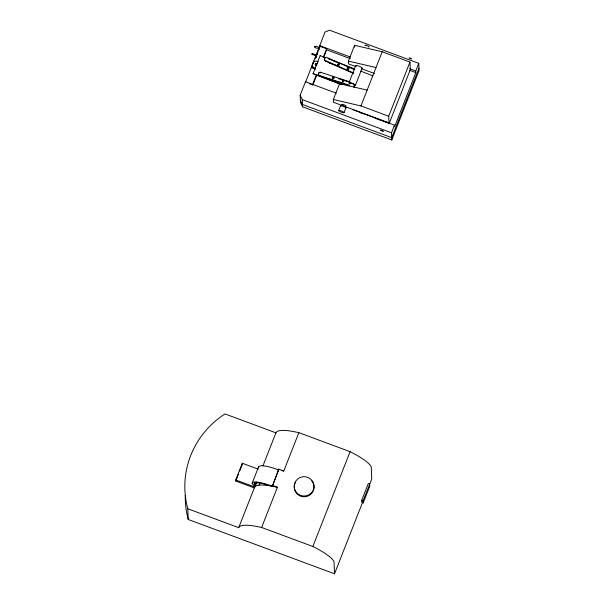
<?xml version="1.0" encoding="UTF-8"?>
<svg xmlns="http://www.w3.org/2000/svg" width="604" height="604" viewBox="0 0 604 604"><rect width="100%" height="100%" fill="white"/><g stroke="black" fill="none" stroke-linecap="round" stroke-linejoin="round"><path stroke-width="0.91" d="M315.703 55.734L312.004 54.36L312.125 53.907M315.968 55.145L312.344 53.431L312.223 53.884M318.625 48.373C311.075 48.101 316.617 43.911 318.761 48.041M315.696 55.727L316.028 54.828M318.602 48.554L318.368 48.977L318.882 47.58M316.677 54.662L316.353 55.16M318.821 49.105L319.191 47.935M339.463 83.85L313.046 73.643L342.121 84.756M317.04 63.488L316.957 63.465A1.268 1.238 9.5 0 0 315.643 64.251M320.12 55.681L325.413 57.705M349.588 85.844L319.501 76.013L319.584 75.5A1.736 1.699 9.5 0 1 318.474 73.356A1.736 1.699 9.5 0 1 320.656 72.284L349.935 81.85M320.656 72.284L320.573 72.797A1.736 1.699 9.5 0 0 319.675 72.744M353.446 73.454L325.284 61.049L325.367 60.536A1.736 1.699 9.5 0 1 324.484 58.294A1.736 1.699 9.5 0 1 326.772 57.44L354.865 69.815M329.95 63.103L330.033 62.59M354.095 86.772L354.012 87.286L354.82 84.87M313.589 62.295L313.921 60.845M315.537 64.696L315.62 64.13M332.713 77.591L332.706 78.067M338.957 64.704L338.965 64.228M342.604 80.861L342.664 81.442M343.51 81.314L343.238 80.581L342.649 80.845M347.542 68.637L347.738 68.214M316.118 54.851L316.194 54.36L315.688 55.961M316.005 57.161L316.156 56.663M317.032 54.05L317.206 53.122L315.552 57.72M318.474 48.471L319.055 47.12L318.791 48.094M316.171 55.644L315.99 56.376L316.232 55.945M319.04 49.453L319.184 48.864M314.956 46.682L315.182 46.206M315.062 46.667L314.858 47.12M316.564 55.485L316.798 54.889M312.925 63.382L324.982 32.072L329.558 30.2L418.761 63.329L419.063 70.509L391.8 139.954L302.589 106.825L300.46 102.469L300.165 95.281L305.481 81.736L336.202 93.144M313.265 63.126L311.264 67.618L314.737 68.901L314.707 68.131M318.142 51.265L315.303 58.49L317.561 52.888M313.031 73.741L320.143 55.583M316.511 74.511L312.442 84.87L309.844 83.903M323.238 57.38L326.628 48.743L319.682 46.168M312.827 85.111L316.881 74.79M323.971 56.731L326.673 49.853L326.628 48.743M342.128 105.473L333.446 102.25L333.332 99.486L339.539 83.684L367.141 90.124M356.33 66.772L348.516 63.873L348.402 61.11L354.608 45.308L382.211 51.748L409.98 62.061L410.297 69.679L389.021 123.858M348.976 82.733L355.711 65.572M338.701 110.494L340.648 105.526M344.023 112.676A2.884 0.589 21.4 0 0 340.377 110.63A2.884 0.589 21.4 0 0 339.682 111.453A2.884 0.589 21.4 0 0 344.023 112.676L345.971 107.708M355.378 85.353L362.113 68.192M333.332 99.486L360.935 105.934L382.211 51.748M256.111 482.067L254.299 487.926L235.794 481.056L235.741 479.954L242.302 463.245L258.172 469.134M235.794 481.056L238.414 474.374M239.728 471.029L242.347 464.348L242.302 463.245M375.099 117.72L375.114 118.157L388.999 123.314L388.704 116.24L409.98 62.061M254.48 487.466L254.435 486.341L252.094 483.306L258.806 466.341L261.313 465.714A21.2 4.349 21.4 0 1 275.318 468.742L278.731 469.972L272.351 486.235L268.357 485.571A51.136 10.487 21.4 0 0 255.628 486.167L254.48 487.481L238.701 527.662L187.799 508.757A88.924 86.682 -2.4 0 1 225.028 413.944L275.93 432.841A51.136 10.487 21.4 0 1 292.63 431.377L298.852 432.653L350.086 451.679A43.752 8.969 21.4 0 1 371.241 466.884L371.747 478.98L363.125 500.784L363.215 502.89L361.826 502.369L361.736 500.271L368.297 483.562L369.686 484.083L369.776 486.182L363.215 502.89M391.8 139.954L391.498 132.767L394.495 125.141L352.842 109.671M394.495 125.141L394.563 126.795L415.831 72.616L415.763 70.955L418.761 63.329M254.186 484.461L254.858 482.755M255.462 486.303L254.329 484.891L255.001 483.185M254.435 485.02L255.107 483.313M418.972 68.305L391.702 137.644L302.491 104.515L300.369 100.256M262.914 465.994L275.93 432.841M255.182 486.545L256.866 482.264M259.048 485.035L259.72 483.321M252.094 483.306L253.378 482.143L254.933 481.969A21.2 4.349 21.4 0 1 268.939 484.997L272.351 486.228L278.693 469.142L283.789 471.029L298.852 432.653M238.701 527.662A51.136 10.487 21.4 0 1 255.401 526.197L261.623 527.473L277.402 487.285L272.313 485.397M185.292 495.356A88.924 86.682 -2.4 0 0 188.244 519.485L334.518 573.8L334.012 561.705A43.752 8.969 21.4 0 0 312.857 546.492L350.086 451.679M334.518 573.8L362.785 501.811M319.629 47.663L319.909 47.135M316.3 56.157L315.862 57.169M319.833 46.153L318.308 50.54L318.701 49.943M332.774 77.486L332.668 77.946M348.433 68.984L348.433 68.29M342.664 80.747L342.596 81.329M312.019 54.345L312.344 53.431M338.202 64.047L338.044 64.719M332.759 77.584L333.544 77.569M343.465 81.321L342.679 81.336M338.829 64.802L338.127 64.726M332.842 77.493L333.446 77.486M333.468 78.256L332.721 77.969M343.374 81.412L342.77 81.427M315.832 64.303L316.209 64.288M316.224 64.855L315.567 64.613M316.232 65.187L315.53 64.364L316.202 64.069M338.293 64.084L338.882 64.228M347.972 68.109L347.542 68.765L348.251 69.037M347.829 68.252L348.523 68.75M410.954 59.026C413.242 59.184 407.783 56.935 409.278 58.346M277.561 469.746L278.731 469.98L278.693 469.142M271.181 486.009L277.402 487.285M281.381 470.508L283.789 471.029M348.402 61.11L376.005 67.55M270.063 485.827C265.05 484.589 259.524 481.735 254.337 483.389L254.329 484.891M338.512 78.656L348.108 81.789M319.584 75.5L349.671 85.33M409.693 68.697L415.763 70.955M409.761 70.358L415.831 72.616M319.659 45.617L350.38 57.025M326.673 49.853L350.418 58.671M361.532 68.705L374.548 73.537M328.976 62.718L337.598 65.919M360.935 105.934L388.704 116.24M345.594 106.765L388.984 122.876M300.165 95.281L302.287 99.637L391.498 132.767M361.736 500.271L363.125 500.784M235.741 479.954L254.254 486.824M261.623 527.473L312.857 546.492M328.07 58.611L330.713 59.622M332.472 60.294L354.48 68.826M360.663 71.076L372.978 75.9M329.24 59.079L331.792 60.204M333.499 60.951L336.05 62.076M325.367 60.536L353.536 72.941M315.733 64.915L316.421 64.696L316.307 64.016M338.323 64.975L338.316 63.979L338.987 64.583M363.314 113.831L360.92 113.273M343.336 80.747L343.54 81.193M332.789 78.075L333.483 78.15L333.559 77.471M258.482 467.051L258.799 468.002M354.608 45.308L354.684 47.15M317.364 61.359L317.394 62.129M305.481 81.736L305.503 82.287L312.593 64.228A3.715 3.624 -2.4 0 0 315.681 69.12M302.287 99.637L302.589 106.825M187.799 508.757L188.244 519.485M313.242 483.26A9.913 9.664 -2.4 0 1 305.179 496.737A9.913 9.664 -2.4 0 1 294.435 485.216M294.646 484.4A9.913 9.664 -2.4 0 1 295.703 482.09M311.339 480.467A9.913 9.664 -2.4 0 1 312.864 482.505M315.65 68.35A3.715 3.624 -2.4 0 1 312.562 63.458A3.715 3.624 -2.4 0 1 318.217 61.804M355.892 66.032A3.465 0.71 21.4 0 1 359.395 66.312A3.465 0.71 21.4 0 1 361.441 68.305M350.154 83.88A3.465 0.71 21.4 0 1 349.829 82.642A3.465 0.71 21.4 0 1 354.608 84.447A3.465 0.71 21.4 0 1 354.095 85.375M350.486 83.699A2.25 0.461 21.4 0 1 350.788 83.156A2.25 0.461 21.4 0 1 353.627 84.228A2.25 0.461 21.4 0 1 353.816 84.96M342.151 104.922A2.25 0.461 21.4 0 1 342.596 104.401A2.25 0.461 21.4 0 1 345.533 105.602A2.25 0.461 21.4 0 1 345.088 106.123M341.358 106.07A2.25 0.461 21.4 0 1 343.351 106.138A2.25 0.461 21.4 0 1 345.231 107.535M340.807 105.911A2.884 0.589 21.4 0 1 343.714 106.145A2.884 0.589 21.4 0 1 345.413 107.799M365.11 45.564A2.25 0.461 21.4 0 1 367.383 45.745A2.25 0.461 21.4 0 1 368.704 47.036M319.501 76.013A1.736 1.699 9.5 0 1 319.252 72.888M315.567 64.56A1.268 1.238 9.5 0 0 316.081 65.7L316.066 65.806A1.268 1.238 9.5 0 1 316.941 63.571M325.284 61.049A1.736 1.699 9.5 0 1 325.36 57.916M380.543 130.139L383.276 131.234L380.543 130.139M298.927 494.601A9.913 9.664 -2.4 0 0 314.02 486.598A9.913 9.664 -2.4 0 0 299.395 477.87A9.913 9.664 -2.4 0 0 298.927 494.601M342.521 81.691A0.778 0.755 9.5 0 0 343.804 81.306A0.778 0.755 9.5 0 0 342.815 80.415A0.778 0.755 9.5 0 0 342.521 81.691M332.63 78.429A0.778 0.755 9.5 0 0 333.914 78.044A0.778 0.755 9.5 0 0 332.925 77.146A0.778 0.755 9.5 0 0 332.63 78.429M332.653 78.324A0.778 0.755 9.5 0 0 333.929 77.939A0.778 0.755 9.5 0 0 332.94 77.048A0.778 0.755 9.5 0 0 332.653 78.324M347.489 69.234A0.778 0.755 9.5 0 0 348.78 68.886A0.778 0.755 9.5 0 0 347.821 67.958A0.778 0.755 9.5 0 0 347.489 69.234M347.504 69.128A0.778 0.755 9.5 0 0 348.802 68.788A0.778 0.755 9.5 0 0 347.844 67.859A0.778 0.755 9.5 0 0 347.504 69.128M337.953 65.066A0.778 0.755 9.5 0 0 339.244 64.719A0.778 0.755 9.5 0 0 338.293 63.797A0.778 0.755 9.5 0 0 337.953 65.066M315.635 65.073A0.778 0.755 -2.4 0 0 316.798 64.401A0.778 0.755 -2.4 0 0 315.628 63.76A0.778 0.755 -2.4 0 0 315.635 65.073"/></g></svg>
